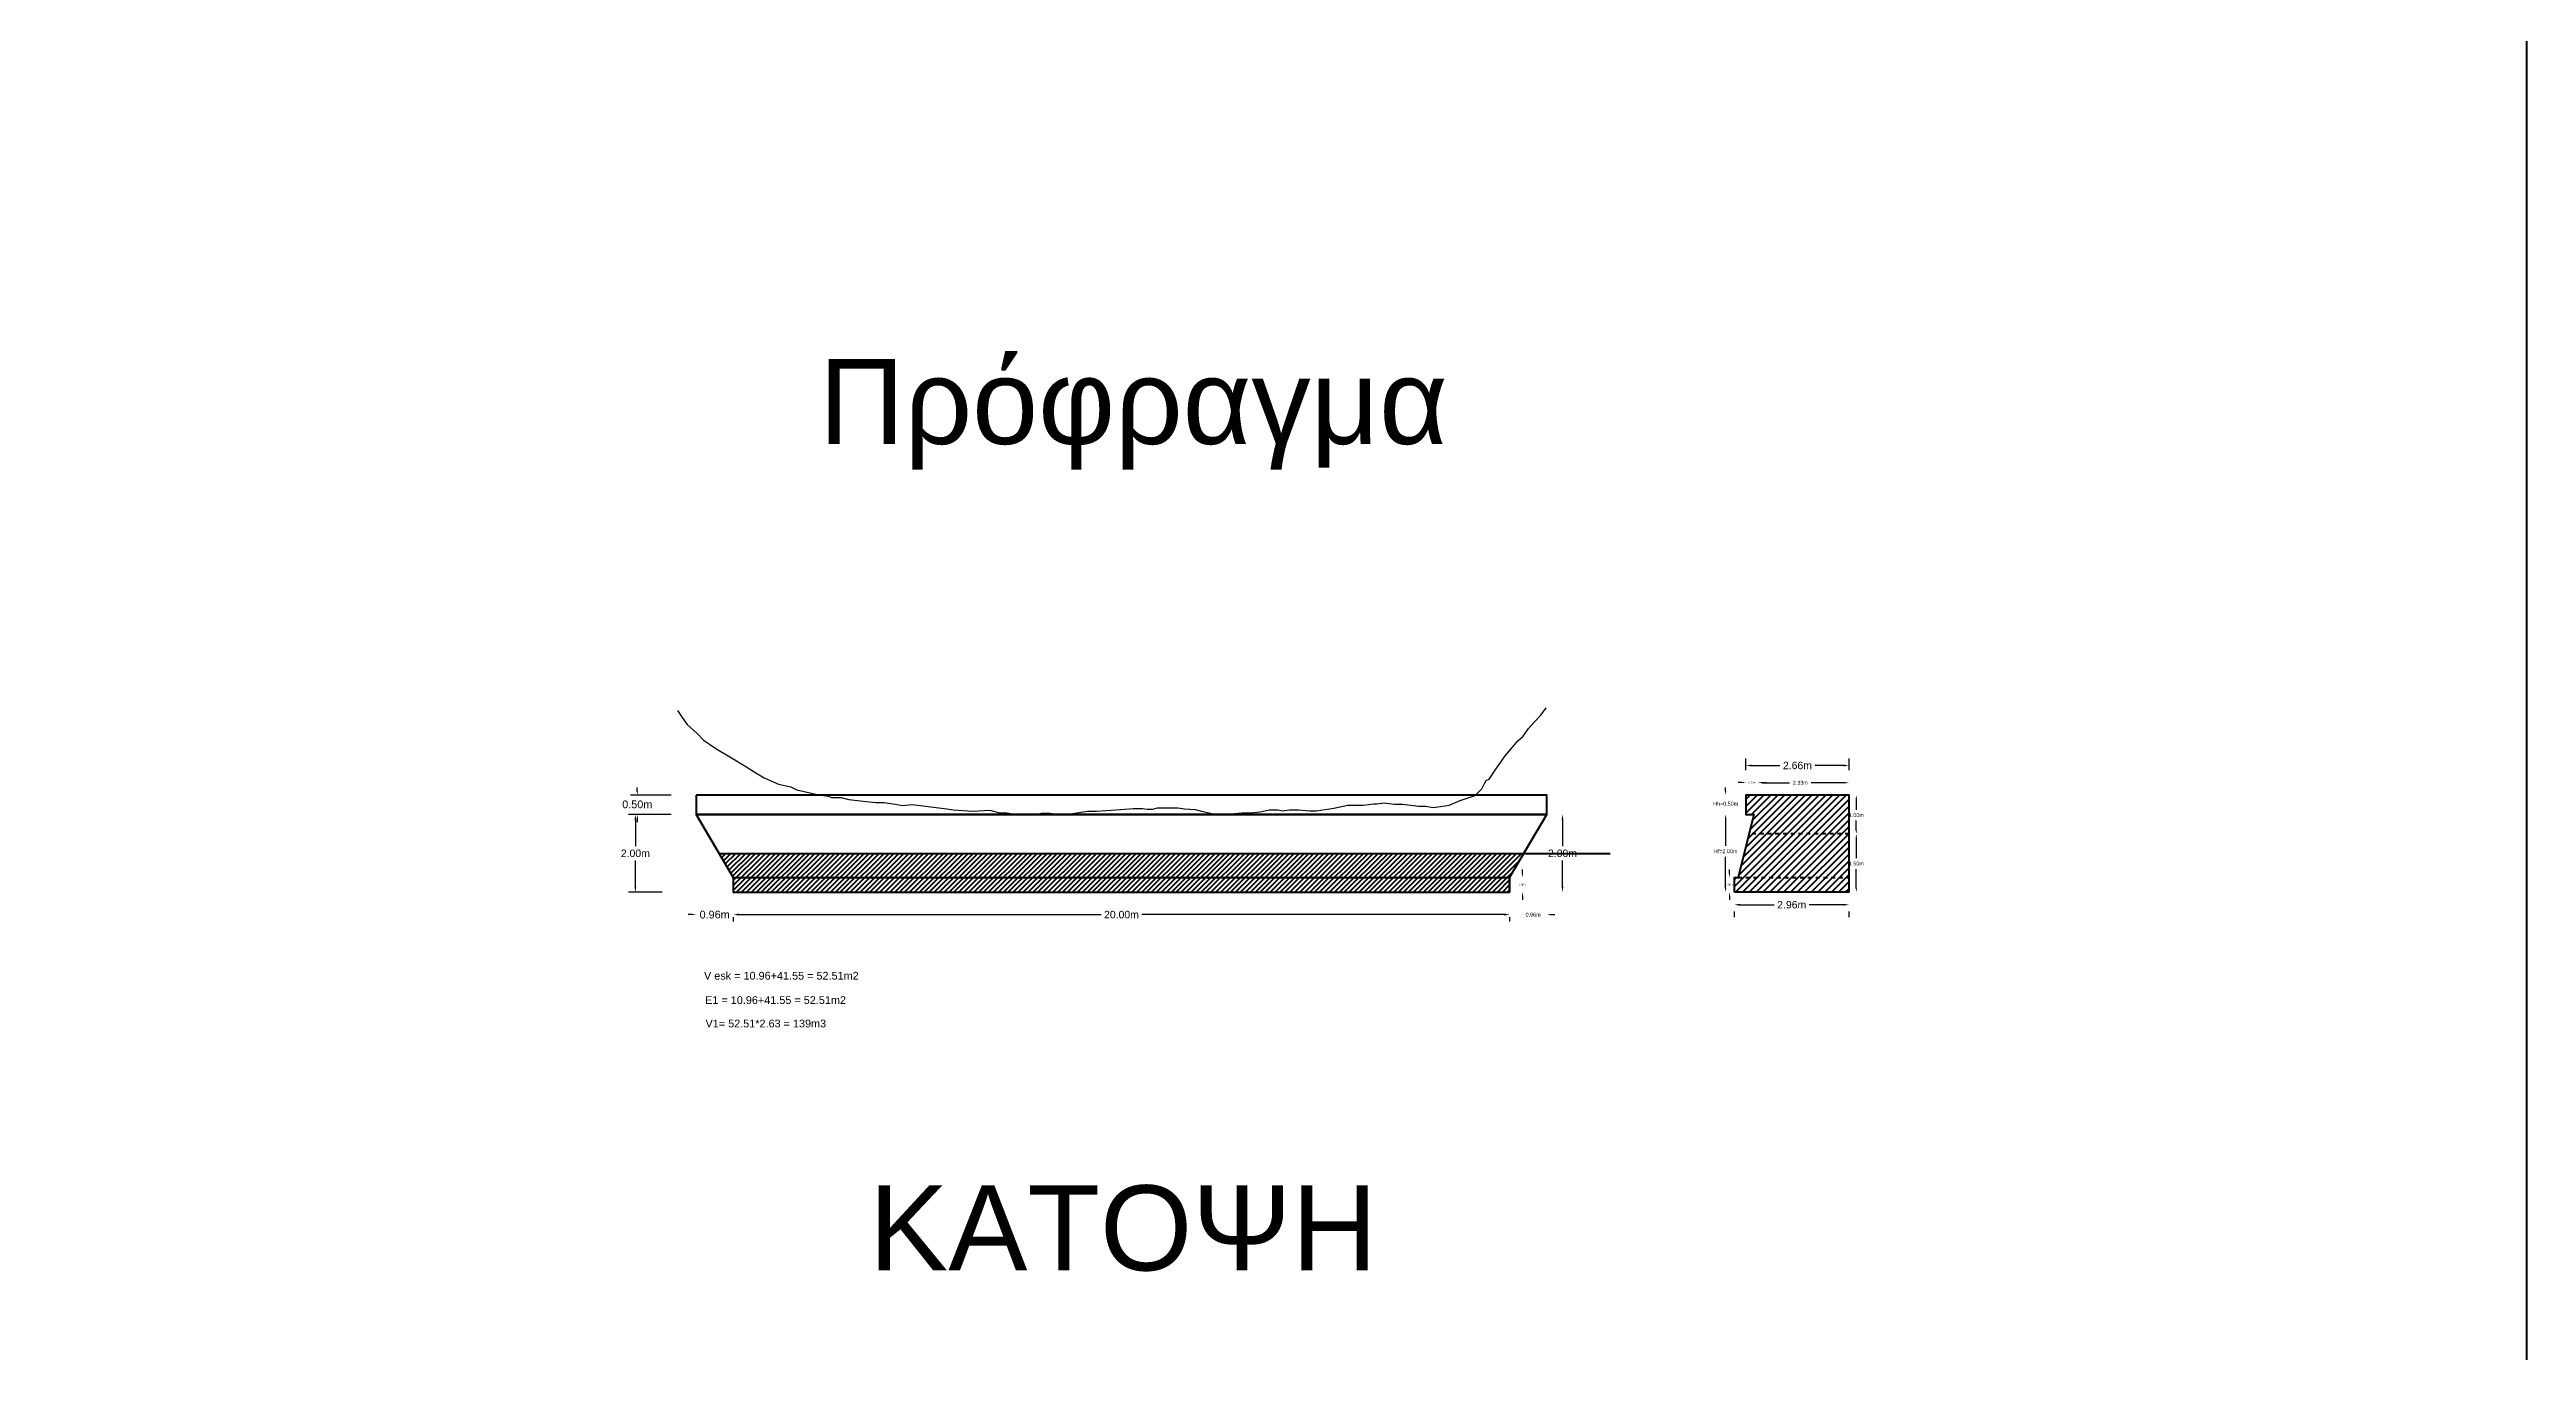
# Model space of a CAD drawing. Header units: metres. Extents: x -2 to 550, y -115 to 198.
# Drawn here: x 485.2 to 549, y 119.4 to 152.9 of the extents above; entities that cross this region are included whole.
import ezdxf

# ---------------------------------------------------------------- set-up
doc = ezdxf.new("R2010")
doc.units = ezdxf.units.M
doc.header["$MEASUREMENT"] = 0
doc.linetypes.add('ACAD_ISO02W100', pattern=[15, 12, -3])
doc.layers.get('0').update_dxf_attribs({"color": 34})
doc.layers.add('ΠΡΟΦΡΑΓΜΑ', color=7, linetype='Continuous')
doc.layers.add('ΦΡΑΓΜΑ', color=7, linetype='Continuous')
doc.styles.get("Standard").update_dxf_attribs({"font": 'arial.ttf'})
doc.dimstyles.get("Standard").update_dxf_attribs({"dimtxt": 0.1925, "dimasz": 0.1445, "dimexe": 0.1775, "dimexo": 0.642, "dimgap": 0.09, "dimtad": 0, "dimtih": 1, "dimtoh": 1, "dimrnd": 0.0005, "dimzin": 0, "dimdsep": 46, "dimtxsty": 'Standard', "dimcen": 0.09, "dimadec": 0, "dimazin": 0, "dimtfac": 1, "dimtofl": 0, "dimtmove": 0, "dimatfit": 3, "dimfxl": 1, "dimtolj": 1, "dimtzin": 0, "dimarcsym": 0})

# ---------------------------------------------------------------- blocks, each defined once
blk = doc.blocks.new('*D178')
at = {"layer": 'Defpoints', "color": 0, "lineweight": 100, "transparency": 16777216}
for p in [(502.845, 131.229), (522.845, 131.229), (522.845, 130.65)]:
    blk.add_point(p, dxfattribs=at)
at = {"layer": 'ΠΡΟΦΡΑΓΜΑ', "color": 0, "lineweight": -2, "transparency": 16777216}
for p, q in [((502.845, 130.587), (502.845, 130.473)), ((502.99, 130.65), (512.319, 130.65)), ((522.701, 130.65), (513.371, 130.65)), ((522.845, 130.587), (522.845, 130.473))]:
    blk.add_line(p, q, dxfattribs=at)
at = {"layer": 'ΠΡΟΦΡΑΓΜΑ', "color": 0, "lineweight": 100, "transparency": 16777216}
for points in [[(502.99, 130.674), (502.99, 130.626), (502.845, 130.65)], [(522.701, 130.674), (522.701, 130.626), (522.845, 130.65)]]:
    blk.add_solid(points, dxfattribs=at)
at = {"layer": 'ΠΡΟΦΡΑΓΜΑ', "color": 0, "lineweight": 100, "transparency": 16777216, "insert": (512.845, 130.65), "char_height": 0.1925, "attachment_point": 5}
blk.add_mtext('\\A1;20.00m', dxfattribs=at)
blk = doc.blocks.new('*D179')
at = {"layer": 'Defpoints', "color": 0, "lineweight": 100, "transparency": 16777216}
for p in [(523.806, 133.229), (522.845, 131.229), (523.806, 130.649)]:
    blk.add_point(p, dxfattribs=at)
at = {"layer": 'ΠΡΟΦΡΑΓΜΑ', "color": 0, "linetype": 'ACAD_ISO02W100', "lineweight": -2, "transparency": 16777216}
for p, q in [((522.745, 130.649), (522.645, 130.649)), ((523.906, 130.649), (524.006, 130.649))]:
    blk.add_line(p, q, dxfattribs=at)
at = {"layer": 'ΠΡΟΦΡΑΓΜΑ', "color": 0, "lineweight": -2, "transparency": 16777216}
blk.add_line((522.845, 130.587), (522.845, 130.472), dxfattribs=at)
at = {"layer": 'ΠΡΟΦΡΑΓΜΑ', "color": 0, "lineweight": 100, "transparency": 16777216}
for points in [[(522.745, 130.666), (522.745, 130.633), (522.845, 130.649)], [(523.906, 130.666), (523.906, 130.633), (523.806, 130.649)]]:
    blk.add_solid(points, dxfattribs=at)
at = {"layer": 'ΠΡΟΦΡΑΓΜΑ', "color": 0, "lineweight": 100, "transparency": 16777216, "insert": (523.449, 130.649), "char_height": 0.1, "attachment_point": 5}
blk.add_mtext('\\A1;0.96m', dxfattribs=at)
blk = doc.blocks.new('*D180')
at = {"layer": 'Defpoints', "color": 0, "lineweight": 100, "transparency": 16777216}
for p in [(501.886, 133.229), (502.845, 131.229), (501.886, 130.65)]:
    blk.add_point(p, dxfattribs=at)
at = {"layer": 'ΠΡΟΦΡΑΓΜΑ', "color": 0, "lineweight": -2, "transparency": 16777216}
for p, q in [((501.786, 130.65), (501.686, 130.65)), ((502.945, 130.65), (503.045, 130.65))]:
    blk.add_line(p, q, dxfattribs=at)
at = {"layer": 'ΠΡΟΦΡΑΓΜΑ', "color": 0, "lineweight": 100, "transparency": 16777216}
for points in [[(501.786, 130.667), (501.786, 130.633), (501.886, 130.65)], [(502.945, 130.667), (502.945, 130.633), (502.845, 130.65)]]:
    blk.add_solid(points, dxfattribs=at)
at = {"layer": 'ΠΡΟΦΡΑΓΜΑ', "color": 0, "lineweight": 100, "transparency": 16777216, "insert": (502.365, 130.65), "char_height": 0.2, "attachment_point": 5}
blk.add_mtext('\\A1;0.96m', dxfattribs=at)
blk = doc.blocks.new('*D181')
at = {"layer": 'Defpoints', "color": 0, "lineweight": 100, "transparency": 16777216}
for p in [(501.886, 133.229), (500.322, 131.229), (501.658, 131.229)]:
    blk.add_point(p, dxfattribs=at)
at = {"layer": 'ΠΡΟΦΡΑΓΜΑ', "color": 0, "lineweight": -2, "transparency": 16777216}
for p, q in [((501.244, 133.229), (500.144, 133.229)), ((500.322, 133.085), (500.322, 132.418)), ((500.322, 131.374), (500.322, 132.041)), ((501.016, 131.229), (500.144, 131.229))]:
    blk.add_line(p, q, dxfattribs=at)
at = {"layer": 'ΠΡΟΦΡΑΓΜΑ', "color": 0, "lineweight": 100, "transparency": 16777216}
for points in [[(500.298, 133.085), (500.346, 133.085), (500.322, 133.229)], [(500.298, 131.374), (500.346, 131.374), (500.322, 131.229)]]:
    blk.add_solid(points, dxfattribs=at)
at = {"layer": 'ΠΡΟΦΡΑΓΜΑ', "color": 0, "lineweight": 100, "transparency": 16777216, "insert": (500.322, 132.229), "char_height": 0.1925, "attachment_point": 5}
blk.add_mtext('\\A1;2.00m', dxfattribs=at)
blk = doc.blocks.new('*D182')
at = {"layer": 'Defpoints', "color": 0, "lineweight": 100, "transparency": 16777216}
for p in [(501.886, 133.729), (500.372, 133.229), (501.886, 133.229)]:
    blk.add_point(p, dxfattribs=at)
at = {"layer": 'ΠΡΟΦΡΑΓΜΑ', "color": 0, "lineweight": -2, "transparency": 16777216}
for p, q in [((501.244, 133.729), (500.195, 133.729)), ((500.372, 133.829), (500.372, 133.929)), ((501.244, 133.229), (500.195, 133.229)), ((500.372, 133.129), (500.372, 133.029))]:
    blk.add_line(p, q, dxfattribs=at)
at = {"layer": 'ΠΡΟΦΡΑΓΜΑ', "color": 0, "lineweight": 100, "transparency": 16777216}
for points in [[(500.356, 133.829), (500.389, 133.829), (500.372, 133.729)], [(500.356, 133.129), (500.389, 133.129), (500.372, 133.229)]]:
    blk.add_solid(points, dxfattribs=at)
at = {"layer": 'ΠΡΟΦΡΑΓΜΑ', "color": 0, "lineweight": 100, "transparency": 16777216, "insert": (500.372, 133.49), "char_height": 0.2, "attachment_point": 5}
blk.add_mtext('\\A1;0.50m', dxfattribs=at)
blk = doc.blocks.new('*D183')
at = {"layer": 'Defpoints', "color": 0, "lineweight": 100, "transparency": 16777216}
for p in [(522.845, 131.609), (522.845, 131.229), (523.176, 131.229)]:
    blk.add_point(p, dxfattribs=at)
at = {"layer": 'ΠΡΟΦΡΑΓΜΑ', "color": 0, "lineweight": -2, "transparency": 16777216}
for p, q in [((523.176, 131.709), (523.176, 131.809)), ((523.176, 131.129), (523.176, 131.029))]:
    blk.add_line(p, q, dxfattribs=at)
at = {"layer": 'ΠΡΟΦΡΑΓΜΑ', "color": 0, "lineweight": 100, "transparency": 16777216}
for points in [[(523.159, 131.709), (523.192, 131.709), (523.176, 131.609)], [(523.159, 131.129), (523.192, 131.129), (523.176, 131.229)]]:
    blk.add_solid(points, dxfattribs=at)
at = {"layer": 'ΠΡΟΦΡΑΓΜΑ', "color": 0, "lineweight": 100, "transparency": 16777216, "insert": (523.176, 131.419), "char_height": 0.05, "attachment_point": 5}
blk.add_mtext('\\A1;0.38m', dxfattribs=at)
blk = doc.blocks.new('*D184')
at = {"layer": 'Defpoints', "color": 0, "lineweight": 100, "transparency": 16777216}
for p in [(523.806, 133.229), (524.142, 131.229), (524.206, 131.229)]:
    blk.add_point(p, dxfattribs=at)
at = {"layer": 'ΠΡΟΦΡΑΓΜΑ', "color": 0, "lineweight": -2, "transparency": 16777216}
for p, q in [((524.206, 133.085), (524.206, 132.418)), ((524.206, 131.374), (524.206, 132.041))]:
    blk.add_line(p, q, dxfattribs=at)
at = {"layer": 'ΠΡΟΦΡΑΓΜΑ', "color": 0, "lineweight": 100, "transparency": 16777216}
for points in [[(524.182, 133.085), (524.23, 133.085), (524.206, 133.229)], [(524.182, 131.374), (524.23, 131.374), (524.206, 131.229)]]:
    blk.add_solid(points, dxfattribs=at)
at = {"layer": 'ΠΡΟΦΡΑΓΜΑ', "color": 0, "lineweight": 100, "transparency": 16777216, "insert": (524.206, 132.229), "char_height": 0.1925, "attachment_point": 5}
blk.add_mtext('\\A1;2.00m', dxfattribs=at)
blk = doc.blocks.new('*D188')
at = {"layer": 'Defpoints', "color": 0, "lineweight": -2, "transparency": 16777216}
for p, q in [((528.508, 131.709), (528.508, 131.809)), ((528.508, 131.129), (528.508, 131.029))]:
    blk.add_line(p, q, dxfattribs=at)
at = {"layer": 'Defpoints', "color": 0, "lineweight": 100, "transparency": 16777216}
for p in [(528.508, 131.609), (528.634, 131.609), (528.634, 131.229)]:
    blk.add_point(p, dxfattribs=at)
for points in [[(528.491, 131.709), (528.525, 131.709), (528.508, 131.609)], [(528.491, 131.129), (528.525, 131.129), (528.508, 131.229)]]:
    blk.add_solid(points, dxfattribs=at)
at = {"layer": 'Defpoints', "color": 0, "lineweight": 100, "transparency": 16777216, "insert": (528.508, 131.419), "char_height": 0.05, "attachment_point": 5}
blk.add_mtext('\\A1;0.38m', dxfattribs=at)
blk = doc.blocks.new('*D189')
at = {"layer": 'Defpoints', "color": 0, "lineweight": -2, "transparency": 16777216}
for p, q in [((528.409, 133.129), (528.409, 132.423)), ((528.409, 131.329), (528.409, 132.14))]:
    blk.add_line(p, q, dxfattribs=at)
at = {"layer": 'Defpoints', "color": 0, "lineweight": 100, "transparency": 16777216}
for p in [(528.409, 133.229), (528.929, 133.229), (528.634, 131.229)]:
    blk.add_point(p, dxfattribs=at)
for points in [[(528.392, 133.129), (528.426, 133.129), (528.409, 133.229)], [(528.392, 131.329), (528.426, 131.329), (528.409, 131.229)]]:
    blk.add_solid(points, dxfattribs=at)
at = {"layer": 'Defpoints', "color": 0, "lineweight": 100, "transparency": 16777216, "insert": (528.409, 132.282), "char_height": 0.1, "attachment_point": 5}
blk.add_mtext('\\A1;Hf=2.00m', dxfattribs=at)
blk = doc.blocks.new('*D190')
at = {"layer": 'Defpoints', "color": 0, "lineweight": -2, "transparency": 16777216}
for p, q in [((528.409, 133.829), (528.409, 133.929)), ((528.409, 133.129), (528.409, 133.029))]:
    blk.add_line(p, q, dxfattribs=at)
at = {"layer": 'Defpoints', "color": 0, "lineweight": 100, "transparency": 16777216}
for p in [(528.409, 133.729), (528.929, 133.729), (528.929, 133.229)]:
    blk.add_point(p, dxfattribs=at)
for points in [[(528.392, 133.829), (528.426, 133.829), (528.409, 133.729)], [(528.392, 133.129), (528.426, 133.129), (528.409, 133.229)]]:
    blk.add_solid(points, dxfattribs=at)
at = {"layer": 'Defpoints', "color": 0, "lineweight": 100, "transparency": 16777216, "insert": (528.409, 133.508), "char_height": 0.1, "attachment_point": 5}
blk.add_mtext('\\A1;Hh=0.50m', dxfattribs=at)
blk = doc.blocks.new('*D191')
at = {"layer": 'Defpoints', "color": 0, "lineweight": -2, "transparency": 16777216}
for p, q in [((528.829, 134.054), (528.729, 134.054)), ((529.359, 134.054), (529.459, 134.054))]:
    blk.add_line(p, q, dxfattribs=at)
at = {"layer": 'Defpoints', "color": 0, "lineweight": 100, "transparency": 16777216}
for p in [(529.259, 134.054), (528.929, 133.729), (529.259, 133.729)]:
    blk.add_point(p, dxfattribs=at)
for points in [[(528.829, 134.07), (528.829, 134.037), (528.929, 134.054)], [(529.359, 134.07), (529.359, 134.037), (529.259, 134.054)]]:
    blk.add_solid(points, dxfattribs=at)
at = {"layer": 'Defpoints', "color": 0, "lineweight": 100, "transparency": 16777216, "insert": (529.094, 134.054), "char_height": 0.05, "attachment_point": 5}
blk.add_mtext('\\A1;0.33m', dxfattribs=at)
blk = doc.blocks.new('*D192')
at = {"layer": 'Defpoints', "color": 0, "lineweight": -2, "transparency": 16777216}
for p, q in [((529.359, 134.047), (530.054, 134.047)), ((531.489, 134.047), (530.61, 134.047))]:
    blk.add_line(p, q, dxfattribs=at)
at = {"layer": 'Defpoints', "color": 0, "lineweight": 100, "transparency": 16777216}
for p in [(529.259, 134.047), (529.259, 133.729), (531.589, 133.729)]:
    blk.add_point(p, dxfattribs=at)
for points in [[(529.359, 134.063), (529.359, 134.03), (529.259, 134.047)], [(531.489, 134.063), (531.489, 134.03), (531.589, 134.047)]]:
    blk.add_solid(points, dxfattribs=at)
at = {"layer": 'Defpoints', "color": 0, "lineweight": 100, "transparency": 16777216, "insert": (530.332, 134.047), "char_height": 0.1, "attachment_point": 5}
blk.add_mtext('\\A1;2.33m', dxfattribs=at)
blk = doc.blocks.new('*D193')
at = {"layer": 'Defpoints', "color": 0, "lineweight": -2, "transparency": 16777216}
for p, q in [((531.775, 133.629), (531.775, 133.354)), ((531.775, 132.829), (531.775, 133.072))]:
    blk.add_line(p, q, dxfattribs=at)
at = {"layer": 'Defpoints', "color": 0, "lineweight": 100, "transparency": 16777216}
for p in [(531.589, 133.729), (531.589, 132.729), (531.775, 132.729)]:
    blk.add_point(p, dxfattribs=at)
for points in [[(531.758, 133.629), (531.791, 133.629), (531.775, 133.729)], [(531.758, 132.829), (531.791, 132.829), (531.775, 132.729)]]:
    blk.add_solid(points, dxfattribs=at)
at = {"layer": 'Defpoints', "color": 0, "lineweight": 100, "transparency": 16777216, "insert": (531.775, 133.213), "char_height": 0.1, "attachment_point": 5}
blk.add_mtext('\\A1;1.00m', dxfattribs=at)
blk = doc.blocks.new('*D194')
at = {"layer": 'Defpoints', "color": 0, "lineweight": -2, "transparency": 16777216}
for p, q in [((531.775, 132.629), (531.775, 132.107)), ((531.775, 131.329), (531.775, 131.825))]:
    blk.add_line(p, q, dxfattribs=at)
at = {"layer": 'Defpoints', "color": 0, "lineweight": 100, "transparency": 16777216}
for p in [(531.589, 132.729), (531.775, 132.729), (531.589, 131.229)]:
    blk.add_point(p, dxfattribs=at)
for points in [[(531.758, 132.629), (531.791, 132.629), (531.775, 132.729)], [(531.758, 131.329), (531.791, 131.329), (531.775, 131.229)]]:
    blk.add_solid(points, dxfattribs=at)
at = {"layer": 'Defpoints', "color": 0, "lineweight": 100, "transparency": 16777216, "insert": (531.775, 131.966), "char_height": 0.1, "attachment_point": 5}
blk.add_mtext('\\A1;1.50m', dxfattribs=at)
blk = doc.blocks.new('*D195')
at = {"layer": 'Defpoints', "color": 0, "lineweight": -2, "ltscale": 0.0005, "transparency": 16777216}
for p, q in [((528.929, 134.371), (528.929, 134.67)), ((531.589, 134.371), (531.589, 134.67)), ((529.073, 134.492), (529.808, 134.492)), ((531.444, 134.492), (530.71, 134.492))]:
    blk.add_line(p, q, dxfattribs=at)
at = {"layer": 'Defpoints', "color": 0, "lineweight": 100, "ltscale": 0.0005, "transparency": 16777216}
for p in [(531.589, 134.492), (528.929, 133.729), (531.589, 133.729)]:
    blk.add_point(p, dxfattribs=at)
for points in [[(529.073, 134.516), (529.073, 134.468), (528.929, 134.492)], [(531.444, 134.516), (531.444, 134.468), (531.589, 134.492)]]:
    blk.add_solid(points, dxfattribs=at)
at = {"layer": 'Defpoints', "color": 0, "lineweight": 100, "ltscale": 0.0005, "transparency": 16777216, "insert": (530.259, 134.492), "char_height": 0.1925, "attachment_point": 5}
blk.add_mtext('\\A1;2.66m', dxfattribs=at)
blk = doc.blocks.new('*D196')
at = {"layer": 'Defpoints', "color": 0, "lineweight": -2, "ltscale": 0.0005, "transparency": 16777216}
for p, q in [((528.778, 130.904), (529.66, 130.904)), ((531.444, 130.904), (530.562, 130.904)), ((528.634, 130.587), (528.634, 130.727)), ((531.589, 130.587), (531.589, 130.727))]:
    blk.add_line(p, q, dxfattribs=at)
at = {"layer": 'Defpoints', "color": 0, "lineweight": 100, "ltscale": 0.0005, "transparency": 16777216}
for p in [(528.634, 131.229), (531.589, 131.229), (531.589, 130.904)]:
    blk.add_point(p, dxfattribs=at)
for points in [[(528.778, 130.929), (528.778, 130.88), (528.634, 130.904)], [(531.444, 130.929), (531.444, 130.88), (531.589, 130.904)]]:
    blk.add_solid(points, dxfattribs=at)
at = {"layer": 'Defpoints', "color": 0, "lineweight": 100, "ltscale": 0.0005, "transparency": 16777216, "insert": (530.111, 130.904), "char_height": 0.1925, "attachment_point": 5}
blk.add_mtext('\\A1;2.96m', dxfattribs=at)

msp = doc.modelspace()

# ---------------------------------------------------------------- hatches: boundary and pattern name
at = {"layer": 'Defpoints', "lineweight": 100, "ltscale": 0.0005}
h = msp.add_hatch(dxfattribs=at)
h.set_pattern_fill('ANSI31', color=256)
h.set_pattern_definition([(45, (-171.46897, 19.58608), (-0.088388348, 0.088388348), [])])
h.paths.add_polyline_path([(531.589, 133.729), (528.929, 133.729), (528.929, 133.229), (529.134, 133.229), (529.009, 132.729), (531.589, 132.729)])
h.paths.add_polyline_path([(531.589, 132.729), (529.009, 132.729), (528.729, 131.609), (531.589, 131.609)])
h.paths.add_polyline_path([(531.589, 131.609), (528.729, 131.609), (528.634, 131.609), (528.634, 131.229), (531.589, 131.229)])
h = msp.add_hatch(dxfattribs=at)
h.set_pattern_fill('ANSI31', color=256, scale=0.72)
h.set_pattern_definition([(45, (-205.19637, 6.041995), (-0.06363961, 0.06363961), [])])
h.paths.add_polyline_path([(522.845, 131.609), (523.213, 132.229), (502.478, 132.229), (502.845, 131.609)])
h.paths.add_polyline_path([(522.845, 131.229), (522.845, 131.609), (502.845, 131.609), (502.845, 131.229)])

# ---------------------------------------------------------------- linework, layer by layer
msp.add_lwpolyline([(501.407, 135.91), (501.53, 135.728), (501.654, 135.546), (501.916, 135.32), (502.078, 135.146), (502.236, 135.039), (502.391, 134.933), (502.796, 134.687), (503.164, 134.463), (503.428, 134.303), (503.642, 134.173), (504.011, 134.009), (504.329, 133.944), (504.478, 133.867), (504.859, 133.776), (505.038, 133.733), (505.29, 133.703), (505.377, 133.668), (505.624, 133.668), (505.82, 133.616), (506.124, 133.581), (506.272, 133.565), (506.517, 133.537), (506.733, 133.537), (507.014, 133.492), (507.207, 133.462), (507.444, 133.488), (507.666, 133.46), (507.867, 133.434), (508.074, 133.408), (508.342, 133.374), (508.511, 133.352), (509.013, 133.318), (509.455, 133.341), (509.7, 133.27), (509.888, 133.27), (510.133, 133.229), (510.362, 133.229), (510.621, 133.223), (510.788, 133.26), (510.997, 133.26), (511.238, 133.229), (511.581, 133.258), (511.973, 133.314), (512.198, 133.314), (512.697, 133.351), (513.054, 133.377), (513.15, 133.384), (513.387, 133.384), (513.517, 133.365), (513.652, 133.365), (513.769, 133.405), (513.852, 133.405), (513.996, 133.405), (514.298, 133.405), (514.468, 133.377), (514.744, 133.355), (514.907, 133.316), (515.176, 133.253), (515.279, 133.229), (515.534, 133.229), (515.753, 133.254), (515.948, 133.276), (516.186, 133.276), (516.414, 133.3), (516.653, 133.349), (516.875, 133.349), (516.994, 133.322), (517.18, 133.347), (517.409, 133.347), (517.696, 133.324), (517.87, 133.324), (518.313, 133.389), (518.679, 133.468), (518.904, 133.468), (519.068, 133.468), (519.349, 133.504), (519.423, 133.504), (519.615, 133.533), (519.874, 133.5), (520.074, 133.5), (520.303, 133.47), (520.494, 133.445), (520.685, 133.445), (520.867, 133.414), (521.061, 133.438), (521.285, 133.466), (521.573, 133.589), (521.773, 133.656), (521.953, 133.716), (522.127, 133.895), (522.199, 134.031), (522.237, 134.102), (522.315, 134.144), (522.47, 134.369), (522.533, 134.458), (522.614, 134.575), (522.727, 134.739), (522.883, 134.921), (523.058, 135.124), (523.195, 135.249), (523.334, 135.448), (523.478, 135.605), (523.645, 135.789), (523.783, 135.977)])
for p, q in [((501.886, 133.229), (512.845, 133.229)), ((502.478, 132.229), (525.435, 132.229))]:
    msp.add_line(p, q, dxfattribs=at)
at = {"layer": 'Defpoints', "linetype": 'ACAD_ISO02W100', "lineweight": 100, "ltscale": 0.005}
for p, q in [((531.589, 132.729), (529.009, 132.729)), ((528.729, 131.609), (531.589, 131.609))]:
    msp.add_line(p, q, dxfattribs=at)
at = {"layer": 'Defpoints', "lineweight": 100}
msp.add_line((531.589, 131.229), (528.634, 131.229), dxfattribs=at)
msp.add_lwpolyline([(380.713, 186.487), (549.039, 186.487), (549.039, 46.469), (380.713, 46.469)], close=True, dxfattribs=at)
for points in [[(531.589, 131.229), (531.589, 133.729), (528.929, 133.729), (528.929, 133.229), (529.134, 133.229), (528.729, 131.609)], [(528.634, 131.229), (528.634, 131.609), (528.729, 131.609)]]:
    msp.add_lwpolyline(points, dxfattribs=at)
at = {"layer": 'ΠΡΟΦΡΑΓΜΑ', "lineweight": 100}
for points in [[(501.886, 133.729), (501.886, 133.229), (523.806, 133.229), (523.806, 133.729)], [(523.806, 133.229), (501.886, 133.229), (502.845, 131.609), (502.845, 131.229), (522.845, 131.229), (522.845, 131.609)]]:
    msp.add_lwpolyline(points, close=True, dxfattribs=at)
msp.add_lwpolyline([(502.845, 131.609), (522.845, 131.609), (522.845, 131.229)], dxfattribs=at)

# ---------------------------------------------------------------- texts
at = {"layer": 'Defpoints', "lineweight": 100, "ltscale": 0.0005, "char_height": 0.2, "attachment_point": 1}
for s, width, insert in [('V esk = 10.96+41.55 = 52.51m2', 4.29072, (502.091, 129.175)), ('E1 = 10.96+41.55 = 52.51m2', 4.29072, (502.12, 128.547)), ('V1= 52.51*2.63 = 139m3', 3.37286, (502.13, 127.944))]:
    msp.add_mtext_dynamic_manual_height_columns(s, width=width, gutter_width=1, heights=[0], dxfattribs=dict(at, insert=insert))
at = {"layer": 'ΦΡΑΓΜΑ', "lineweight": 100, "char_height": 2.19, "attachment_point": 1}
for s, insert in [('Πρόφραγμα ', (505.048, 144.966)), ('ΚΑΤΟΨΗ', (506.342, 123.673))]:
    msp.add_mtext_dynamic_manual_height_columns(s, width=95.41032, gutter_width=10.95, heights=[0], dxfattribs=dict(at, insert=insert))

# ---------------------------------------------------------------- dimensions: what is measured, and where the dimension line sits
at = {"layer": 'Defpoints', "lineweight": 100, "ltscale": 0.0005}
for base, p1, p2, picture, middle in [((531.589, 134.492), (528.929, 133.729), (531.589, 133.729), '*D195', (530.259, 134.492)), ((531.588728736, 130.904436002), (528.633728736, 131.22922903), (531.588728736, 131.22922903), '*D196', (530.111228736, 130.904436002))]:
    dim = msp.add_linear_dim(base=base, p1=p1, p2=p2, dimstyle='Standard', override={"dimpost": 'm'}, dxfattribs=at)
    dim.commit()
    dim.dimension.update_dxf_attribs({"geometry": picture, "text_midpoint": middle})
at = {"layer": 'Defpoints', "lineweight": 100}
for base, p1, override, picture, middle in [((529.259, 134.054), (528.929, 133.729), {"dimtxt": 0.05, "dimasz": 0.1, "dimpost": 'm', "dimse1": 1, "dimse2": 1}, '*D191', (529.094, 134.054)), ((529.259, 134.047), (531.589, 133.729), {"dimtxt": 0.1, "dimasz": 0.1, "dimpost": 'm', "dimse1": 1, "dimse2": 1}, '*D192', (530.332, 134.047))]:
    dim = msp.add_linear_dim(base=base, p1=p1, p2=(529.259, 133.729), dimstyle='Standard', override=override, dxfattribs=at)
    dim.commit()
    dim.dimension.update_dxf_attribs({"geometry": picture, "text_midpoint": middle, "dimtype": 160})
for base, p1, p2, text, picture, middle in [((528.409, 133.729), (528.929, 133.229), (528.929, 133.729), 'Hh=<>', '*D190', (528.409, 133.508)), ((528.409, 133.229), (528.634, 131.229), (528.929, 133.229), 'Hf=<>', '*D189', (528.409, 132.282))]:
    dim = msp.add_linear_dim(base=base, p1=p1, p2=p2, angle=90, text=text, dimstyle='Standard', override={"dimtxt": 0.1, "dimasz": 0.1, "dimpost": 'm', "dimse1": 1, "dimse2": 1}, dxfattribs=at)
    dim.commit()
    dim.dimension.update_dxf_attribs({"geometry": picture, "text_midpoint": middle, "dimtype": 160})
for base, p1, p2, override, picture, middle in [((531.775, 132.729), (531.589, 133.729), (531.589, 132.729), {"dimtxt": 0.1, "dimasz": 0.1, "dimpost": 'm', "dimse1": 1, "dimse2": 1}, '*D193', (531.775, 133.213)), ((531.775, 132.729), (531.589, 131.229), (531.589, 132.729), {"dimtxt": 0.1, "dimasz": 0.1, "dimpost": 'm', "dimse1": 1, "dimse2": 1}, '*D194', (531.775, 131.966)), ((528.508, 131.609), (528.634, 131.229), (528.634, 131.609), {"dimtxt": 0.05, "dimasz": 0.1, "dimpost": 'm', "dimse1": 1, "dimse2": 1}, '*D188', (528.508, 131.419))]:
    dim = msp.add_linear_dim(base=base, p1=p1, p2=p2, angle=90, dimstyle='Standard', override=override, dxfattribs=at)
    dim.commit()
    dim.dimension.update_dxf_attribs({"geometry": picture, "text_midpoint": middle, "dimtype": 160})
at = {"layer": 'ΠΡΟΦΡΑΓΜΑ', "lineweight": 100}
for base, p1, p2, override, picture, middle in [((500.372, 133.229), (501.886, 133.729), (501.886, 133.229), {"dimtxt": 0.2, "dimasz": 0.1, "dimpost": 'm'}, '*D182', (500.372, 133.49)), ((524.206, 131.229), (523.806, 133.229), (524.142, 131.229), {"dimpost": 'm', "dimse1": 1, "dimse2": 1}, '*D184', (524.206, 132.229)), ((523.176, 131.229), (522.845, 131.609), (522.845, 131.229), {"dimtxt": 0.05, "dimasz": 0.1, "dimexo": 1.6, "dimpost": 'm', "dimse1": 1, "dimse2": 1}, '*D183', (523.176, 131.419))]:
    dim = msp.add_linear_dim(base=base, p1=p1, p2=p2, angle=90, dimstyle='Standard', override=override, dxfattribs=at)
    dim.commit()
    dim.dimension.update_dxf_attribs({"geometry": picture, "text_midpoint": middle, "dimtype": 160})
dim = msp.add_linear_dim(base=(500.322, 131.229), p1=(501.886, 133.229), p2=(501.658, 131.229), angle=90, dimstyle='Standard', override={"dimpost": 'm'}, dxfattribs=at)
dim.commit()
dim.dimension.update_dxf_attribs({"geometry": '*D181', "text_midpoint": (500.322, 132.229)})
for base, p2, override, picture, middle in [((501.886, 130.65), (501.886, 133.229), {"dimtxt": 0.2, "dimasz": 0.1, "dimpost": 'm', "dimse1": 1, "dimse2": 1, "dimclrd": 0}, '*D180', (502.365, 130.65)), ((522.845, 130.65), (522.845, 131.229), {"dimpost": 'm'}, '*D178', (512.845, 130.65))]:
    dim = msp.add_linear_dim(base=base, p1=(502.845, 131.229), p2=p2, dimstyle='Standard', override=override, dxfattribs=at)
    dim.commit()
    dim.dimension.update_dxf_attribs({"geometry": picture, "text_midpoint": middle})
dim = msp.add_linear_dim(base=(523.806, 130.649), p1=(522.845, 131.229), p2=(523.806, 133.229), dimstyle='Standard', override={"dimtxt": 0.1, "dimasz": 0.1, "dimpost": 'm', "dimse2": 1}, dxfattribs=at)
dim.commit()
dim.dimension.update_dxf_attribs({"geometry": '*D179', "text_midpoint": (523.449, 130.649), "dimtype": 160})

doc.saveas('drawing.dxf')
